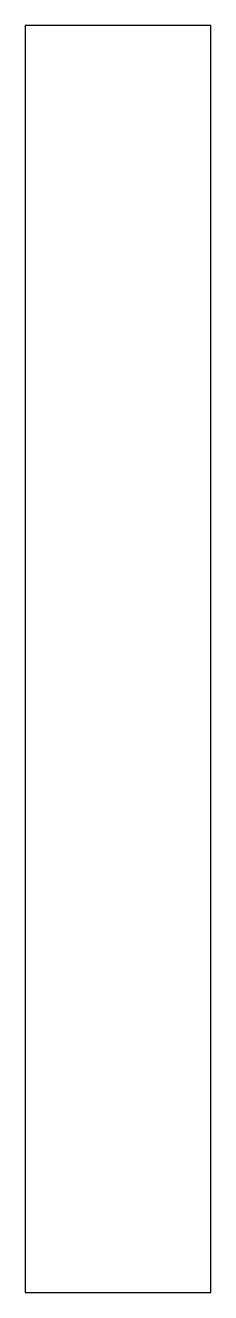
# Model space of a CAD drawing. Header units: millimetres. Extents: x -3.9 to 3.9, y -3.1 to 50.1.
import ezdxf

# ---------------------------------------------------------------- set-up
doc = ezdxf.new("R2010")
doc.units = ezdxf.units.MM
doc.layers.add('PERIMETER', color=5, linetype='CONTINUOUS')

msp = doc.modelspace()

# ---------------------------------------------------------------- linework, layer by layer
at = {"layer": 'PERIMETER'}
msp.add_lwpolyline([(-3.9, -3.15), (3.9, -3.15), (3.9, 50.15), (-3.9, 50.15)], close=True, dxfattribs=at)

doc.saveas('drawing.dxf')
